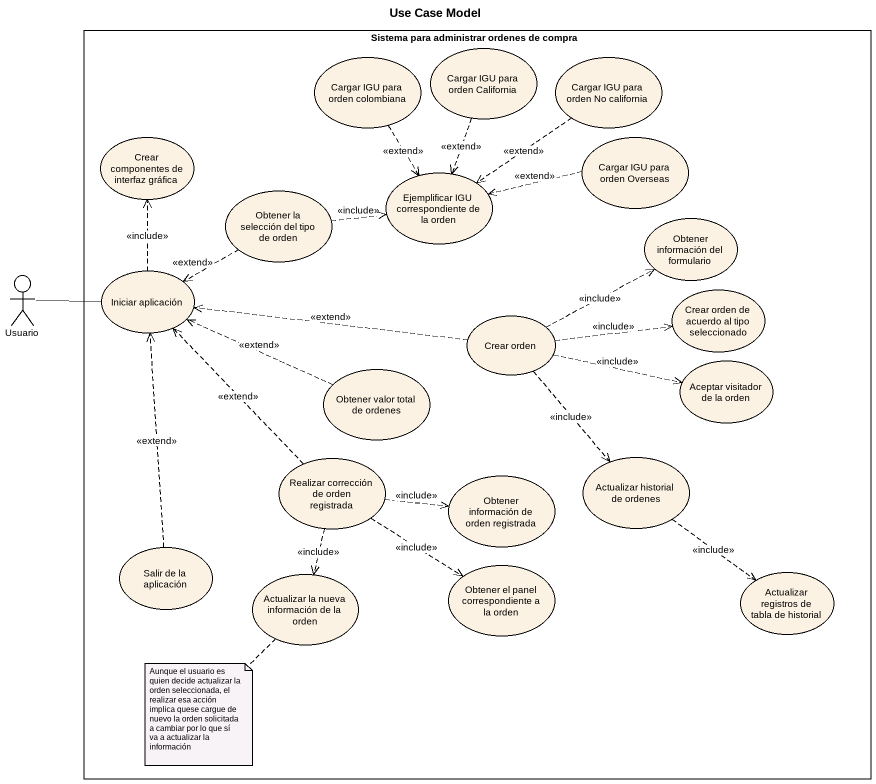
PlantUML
@startuml
title Use Case Model
rectangle "Sistema para administrar ordenes de compra" as Sistema_para_administrar {
  usecase "Cargar IGU para orden colombiana" as Cargar_IGU_para_orden
  usecase "Cargar IGU para orden California" as Cargar_IGU_para_orden_2
  usecase "Cargar IGU para orden No california" as Cargar_IGU_para_orden_No
  usecase "Crear componentes de interfaz gráfica" as Crear_componentes_de
  usecase "Cargar IGU para orden Overseas" as Cargar_IGU_para_orden_3
  usecase "Obtener la selección del tipo de orden" as Obtener_la_selección_del
  usecase "Ejemplificar IGU correspondiente de la orden" as Ejemplificar_IGU
  usecase "Obtener información del formulario" as Obtener_información_del
  usecase "Iniciar aplicación" as Iniciar_aplicación
  usecase "Crear orden de acuerdo al tipo seleccionado" as Crear_orden_de_acuerdo_al
  usecase "Crear orden" as Crear_orden
  usecase "Obtener valor total de ordenes" as Obtener_valor_total_de
  usecase "Aceptar visitador de la orden" as Aceptar_visitador_de_la
  usecase "Realizar corrección de orden registrada" as Realizar_corrección_de
  usecase "Actualizar historial de ordenes" as Actualizar_historial_de
  usecase "Obtener información de orden registrada" as Obtener_información_de
  usecase "Salir de la aplicación" as Salir_de_la_aplicación
  usecase "Actualizar la nueva información de la orden" as Actualizar_la_nueva
  usecase "Obtener el panel correspondiente a la orden" as Obtener_el_panel
  usecase "Actualizar registros de tabla de historial" as Actualizar_registros_de
}
actor Usuario
Cargar_IGU_para_orden ..> Ejemplificar_IGU : <<extend>>
Cargar_IGU_para_orden_2 ..> Ejemplificar_IGU : <<extend>>
Cargar_IGU_para_orden_No ..> Ejemplificar_IGU : <<extend>>
Cargar_IGU_para_orden_3 .left.> Ejemplificar_IGU : <<extend>>
Obtener_la_selección_del .right.> Ejemplificar_IGU : <<include>>
Obtener_la_selección_del .left.> Iniciar_aplicación : <<extend>>
Iniciar_aplicación .up.> Crear_componentes_de : <<include>>
Usuario -right- Iniciar_aplicación
Crear_orden .right.> Obtener_información_del : <<include>>
Crear_orden .left.> Iniciar_aplicación : <<extend>>
Crear_orden .right.> Crear_orden_de_acuerdo_al : <<include>>
Crear_orden .right.> Aceptar_visitador_de_la : <<include>>
Crear_orden ..> Actualizar_historial_de : <<include>>
Obtener_valor_total_de .left.> Iniciar_aplicación : <<extend>>
Realizar_corrección_de .up.> Iniciar_aplicación : <<extend>>
Realizar_corrección_de .right.> Obtener_información_de : <<include>>
Realizar_corrección_de ..> Actualizar_la_nueva : <<include>>
Realizar_corrección_de ..> Obtener_el_panel : <<include>>
Actualizar_historial_de ..> Actualizar_registros_de : <<include>>
Salir_de_la_aplicación .up.> Iniciar_aplicación : <<extend>>
note bottom of Actualizar_la_nueva : Aunque el usuario es quien decide actualizar la orden seleccionada, el realizar esa acción implica quese cargue de nuevo la orden solicitada a cambiar por lo que sí va a actualizar la información
@enduml
